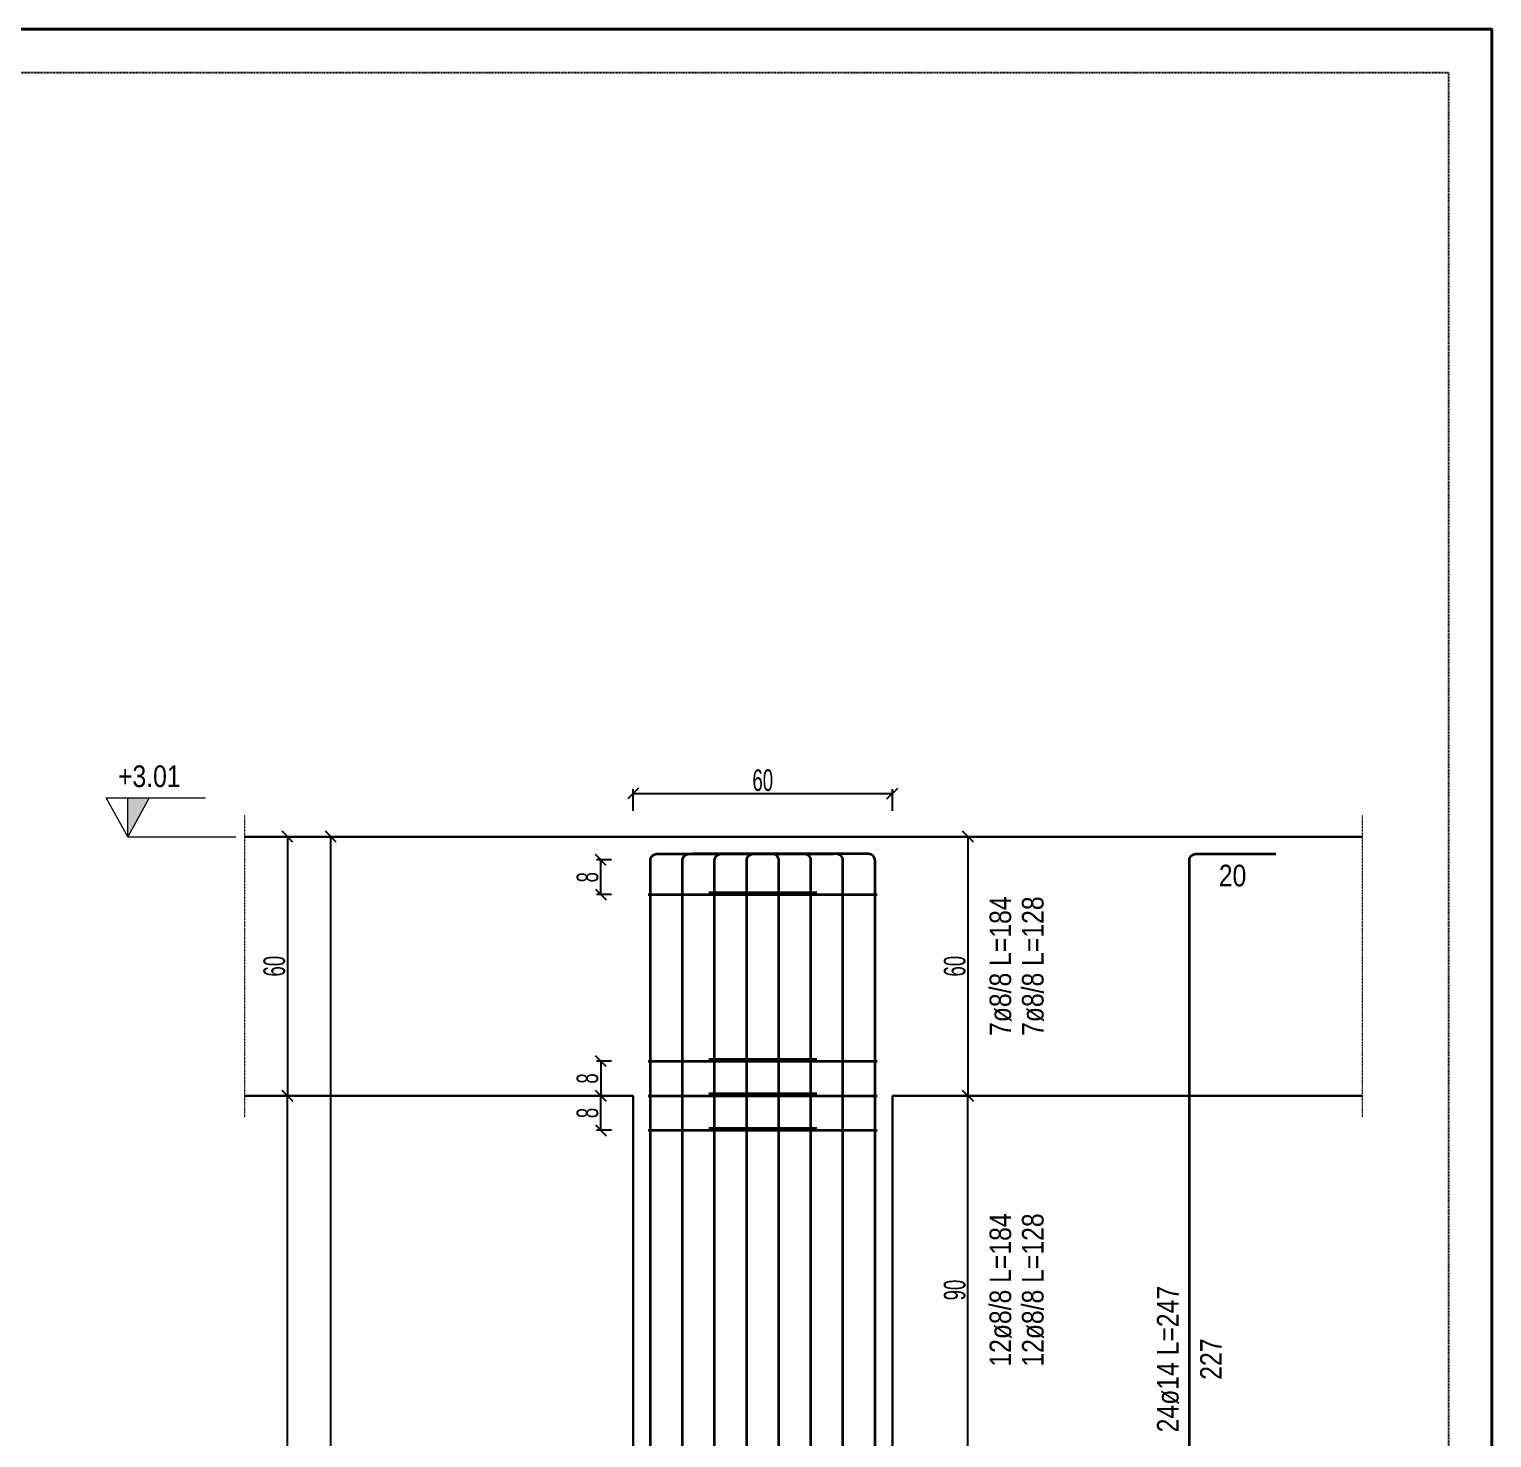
# Model space of a CAD drawing. Header units: millimetres. Extents: x -267 to 94375, y 6431 to 10838.
# Drawn here: x 51931 to 52608, y 7466 to 8119 of the extents above; entities that cross this region are included whole.
import ezdxf
from ezdxf.enums import TextEntityAlignment as Align

# ---------------------------------------------------------------- set-up
doc = ezdxf.new("R2010")
doc.units = ezdxf.units.MM
doc.header["$LTSCALE"] = 0.0001
doc.linetypes.add('DASHED', pattern=[19.05, 12.7, -6.35])
for name, color, linetype, lineweight in [('DETAY ANTET (BEYKENT)', 5, 'Continuous', 40), ('DONATI (BEYKENT)', 4, 'Continuous', 35), ('DONATI YAZISI (BEYKENT)', 3, 'Continuous', 20), ('ETRIYE (BEYKENT)', 150, 'Continuous', 35), ('KESIT SINIRI (BEYKENT)', 241, 'DASHED', 20), ('KIRIS (BEYKENT)', 2, 'Continuous', 30), ('KOLON (BEYKENT)', 3, 'Continuous', 30), ('KOT CIZGI (BEYKENT)', 120, 'Continuous', 20), ('KOT YAZI (BEYKENT)', 7, 'Continuous', 20), ('OLCU (BEYKENT)', 14, 'Continuous', 20)]:
    doc.layers.add(name, color=color, linetype=linetype, lineweight=lineweight)
doc.styles.add('DONATI YAZISI (BEYKENT)', font='')
doc.styles.add('KLNOLC-25', font='bahnschrift light condensed', dxfattribs={"width": 0.75, "height": 10})
doc.styles.add('KOT (BEYKENT)', font='')
doc.styles.get('DONATI YAZISI (BEYKENT)').set_extended_font_data('Bahnschrift Light Condensed')
doc.styles.get('KOT (BEYKENT)').set_extended_font_data('Bahnschrift Light Condensed')
doc.dimstyles.new('KLNOLC-25', dxfattribs={"dimtxt": 10, "dimasz": 5, "dimexe": 2, "dimexo": 2, "dimgap": 1, "dimtad": 1, "dimdec": 1, "dimlfac": 0.5, "dimrnd": 0.5, "dimzin": 12, "dimdsep": 46, "dimtxsty": 'KLNOLC-25', "dimblk": 'OBLIQUE', "dimblk1": 'OBLIQUE', "dimblk2": 'OBLIQUE', "dimcen": 0, "dimclrt": 7, "dimadec": 0, "dimazin": 0, "dimtfac": 1, "dimtdec": 4, "dimtix": 1, "dimtmove": 2, "dimatfit": 3, "dimfxl": 1, "dimtzin": 0, "dimarcsym": 0})

# ---------------------------------------------------------------- blocks, each defined once
blk = doc.blocks.new('_Oblique')
at = {"color": 0, "linetype": 'ByBlock', "lineweight": -2}
blk.add_line((-0.5, -0.5), (0.5, 0.5), dxfattribs=at)
blk = doc.blocks.new('*D854')
at = {"layer": 'DEFPOINTS', "color": 0, "lineweight": -3, "transparency": 16777216}
for p in [(52195.58, 7624.64), (52202.58, 7624.64), (52202.58, 7608.64)]:
    blk.add_point(p, dxfattribs=at)
at = {"layer": 'OLCU (BEYKENT)', "color": 0, "lineweight": -2, "transparency": 16777216}
for p, q in [((52200.58, 7624.64), (52193.58, 7624.64)), ((52195.58, 7608.64), (52195.58, 7624.64)), ((52200.58, 7608.64), (52193.58, 7608.64))]:
    blk.add_line(p, q, dxfattribs=at)
at = {"layer": 'OLCU (BEYKENT)', "color": 0, "lineweight": -2, "transparency": 16777216, "xscale": 5, "yscale": 5, "zscale": 5}
for p, rotation in [((52195.58, 7624.64), 90), ((52195.58, 7608.64), 270)]:
    blk.add_blockref('_Oblique', p, dxfattribs=dict(at, rotation=rotation))
at = {"layer": 'OLCU (BEYKENT)', "color": 7, "transparency": 16777216, "insert": (52189.47, 7616.64), "char_height": 10, "attachment_point": 5, "rotation": 90, "style": 'KLNOLC-25'}
blk.add_mtext('8', dxfattribs=at)
blk = doc.blocks.new('*D855')
at = {"layer": 'DEFPOINTS', "color": 0, "lineweight": -3, "transparency": 16777216}
for p in [(52202.58, 7640.64), (52195.58, 7624.64), (52202.58, 7624.64)]:
    blk.add_point(p, dxfattribs=at)
at = {"layer": 'OLCU (BEYKENT)', "color": 0, "lineweight": -2, "transparency": 16777216}
for p, q in [((52200.58, 7640.64), (52193.58, 7640.64)), ((52195.58, 7640.64), (52195.58, 7624.64)), ((52200.58, 7624.64), (52193.58, 7624.64))]:
    blk.add_line(p, q, dxfattribs=at)
at = {"layer": 'OLCU (BEYKENT)', "color": 0, "lineweight": -2, "transparency": 16777216, "xscale": 5, "yscale": 5, "zscale": 5}
for p, rotation in [((52195.58, 7640.64), 90), ((52195.58, 7624.64), 270)]:
    blk.add_blockref('_Oblique', p, dxfattribs=dict(at, rotation=rotation))
at = {"layer": 'OLCU (BEYKENT)', "color": 7, "transparency": 16777216, "insert": (52189.47, 7632.64), "char_height": 10, "attachment_point": 5, "rotation": 90, "style": 'KLNOLC-25'}
blk.add_mtext('8', dxfattribs=at)
blk = doc.blocks.new('*D856')
at = {"layer": 'DEFPOINTS', "color": 0, "lineweight": -3, "transparency": 16777216}
for p in [(52195.58, 7733.84), (52202.58, 7733.84), (52202.58, 7717.84)]:
    blk.add_point(p, dxfattribs=at)
at = {"layer": 'OLCU (BEYKENT)', "color": 0, "lineweight": -2, "transparency": 16777216}
for p, q in [((52200.58, 7733.84), (52193.58, 7733.84)), ((52195.58, 7717.84), (52195.58, 7733.84)), ((52200.58, 7717.84), (52193.58, 7717.84))]:
    blk.add_line(p, q, dxfattribs=at)
at = {"layer": 'OLCU (BEYKENT)', "color": 0, "lineweight": -2, "transparency": 16777216, "xscale": 5, "yscale": 5, "zscale": 5}
for p, rotation in [((52195.58, 7733.84), 90), ((52195.58, 7717.84), 270)]:
    blk.add_blockref('_Oblique', p, dxfattribs=dict(at, rotation=rotation))
at = {"layer": 'OLCU (BEYKENT)', "color": 7, "transparency": 16777216, "insert": (52189.47, 7725.84), "char_height": 10, "attachment_point": 5, "rotation": 90, "style": 'KLNOLC-25'}
blk.add_mtext('8', dxfattribs=at)
blk = doc.blocks.new('*D857')
at = {"layer": 'DEFPOINTS', "color": 0, "lineweight": -3, "transparency": 16777216}
for p in [(52350.58, 7624.64), (52365.58, 7624.64), (52350.58, 7444.64)]:
    blk.add_point(p, dxfattribs=at)
at = {"layer": 'OLCU (BEYKENT)', "color": 0, "lineweight": -2, "transparency": 16777216}
for p, q in [((52352.58, 7624.64), (52367.58, 7624.64)), ((52365.58, 7444.64), (52365.58, 7624.64)), ((52352.58, 7444.64), (52367.58, 7444.64))]:
    blk.add_line(p, q, dxfattribs=at)
at = {"layer": 'OLCU (BEYKENT)', "color": 0, "lineweight": -2, "transparency": 16777216, "xscale": 5, "yscale": 5, "zscale": 5}
for p, rotation in [((52365.58, 7624.64), 90), ((52365.58, 7444.64), 270)]:
    blk.add_blockref('_Oblique', p, dxfattribs=dict(at, rotation=rotation))
at = {"layer": 'OLCU (BEYKENT)', "color": 7, "transparency": 16777216, "insert": (52359.47, 7534.64), "char_height": 10, "attachment_point": 5, "rotation": 90, "style": 'KLNOLC-25'}
blk.add_mtext('90', dxfattribs=at)
blk = doc.blocks.new('*D858')
at = {"layer": 'DEFPOINTS', "color": 0, "lineweight": -3, "transparency": 16777216}
for p in [(52350.58, 7744.64), (52350.58, 7624.64), (52365.58, 7624.64)]:
    blk.add_point(p, dxfattribs=at)
at = {"layer": 'OLCU (BEYKENT)', "color": 0, "lineweight": -2, "transparency": 16777216}
for p, q in [((52352.58, 7744.64), (52367.58, 7744.64)), ((52365.58, 7744.64), (52365.58, 7624.64)), ((52352.58, 7624.64), (52367.58, 7624.64))]:
    blk.add_line(p, q, dxfattribs=at)
at = {"layer": 'OLCU (BEYKENT)', "color": 0, "lineweight": -2, "transparency": 16777216, "xscale": 5, "yscale": 5, "zscale": 5}
for p, rotation in [((52365.58, 7744.64), 90), ((52365.58, 7624.64), 270)]:
    blk.add_blockref('_Oblique', p, dxfattribs=dict(at, rotation=rotation))
at = {"layer": 'OLCU (BEYKENT)', "color": 7, "transparency": 16777216, "insert": (52359.47, 7684.64), "char_height": 10, "attachment_point": 5, "rotation": 90, "style": 'KLNOLC-25'}
blk.add_mtext('60', dxfattribs=at)
blk = doc.blocks.new('*D875')
at = {"layer": 'DEFPOINTS', "color": 0, "lineweight": -3, "transparency": 16777216}
for p in [(52030.58, 7624.64), (52050.58, 7624.64), (52030.58, 7112.64)]:
    blk.add_point(p, dxfattribs=at)
at = {"layer": 'OLCU (BEYKENT)', "color": 0, "lineweight": -2, "transparency": 16777216}
for p, q in [((52032.58, 7624.64), (52052.58, 7624.64)), ((52050.58, 7112.64), (52050.58, 7624.64)), ((52032.58, 7112.64), (52052.58, 7112.64))]:
    blk.add_line(p, q, dxfattribs=at)
at = {"layer": 'OLCU (BEYKENT)', "color": 0, "lineweight": -2, "transparency": 16777216, "xscale": 5, "yscale": 5, "zscale": 5}
for p, rotation in [((52050.58, 7624.64), 90), ((52050.58, 7112.64), 270)]:
    blk.add_blockref('_Oblique', p, dxfattribs=dict(at, rotation=rotation))
at = {"layer": 'OLCU (BEYKENT)', "color": 7, "transparency": 16777216, "insert": (52044.47, 7368.64), "char_height": 10, "attachment_point": 5, "rotation": 90, "style": 'KLNOLC-25'}
blk.add_mtext('256', dxfattribs=at)
blk = doc.blocks.new('*D876')
at = {"layer": 'DEFPOINTS', "color": 0, "lineweight": -3, "transparency": 16777216}
for p in [(52030.58, 7744.64), (52030.58, 7624.64), (52050.58, 7624.64)]:
    blk.add_point(p, dxfattribs=at)
at = {"layer": 'OLCU (BEYKENT)', "color": 0, "lineweight": -2, "transparency": 16777216}
for p, q in [((52032.58, 7744.64), (52052.58, 7744.64)), ((52050.58, 7744.64), (52050.58, 7624.64)), ((52032.58, 7624.64), (52052.58, 7624.64))]:
    blk.add_line(p, q, dxfattribs=at)
at = {"layer": 'OLCU (BEYKENT)', "color": 0, "lineweight": -2, "transparency": 16777216, "xscale": 5, "yscale": 5, "zscale": 5}
for p, rotation in [((52050.58, 7744.64), 90), ((52050.58, 7624.64), 270)]:
    blk.add_blockref('_Oblique', p, dxfattribs=dict(at, rotation=rotation))
at = {"layer": 'OLCU (BEYKENT)', "color": 7, "transparency": 16777216, "insert": (52044.47, 7684.64), "char_height": 10, "attachment_point": 5, "rotation": 90, "style": 'KLNOLC-25'}
blk.add_mtext('60', dxfattribs=at)
blk = doc.blocks.new('*D877')
at = {"layer": 'DEFPOINTS', "color": 0, "lineweight": -3, "transparency": 16777216}
for p in [(52030.58, 7744.64), (52070.58, 7744.64), (52030.58, 7112.64)]:
    blk.add_point(p, dxfattribs=at)
at = {"layer": 'OLCU (BEYKENT)', "color": 0, "lineweight": -2, "transparency": 16777216}
for p, q in [((52032.58, 7744.64), (52072.58, 7744.64)), ((52070.58, 7112.64), (52070.58, 7744.64)), ((52032.58, 7112.64), (52072.58, 7112.64))]:
    blk.add_line(p, q, dxfattribs=at)
at = {"layer": 'OLCU (BEYKENT)', "color": 0, "lineweight": -2, "transparency": 16777216, "xscale": 5, "yscale": 5, "zscale": 5}
for p, rotation in [((52070.58, 7744.64), 90), ((52070.58, 7112.64), 270)]:
    blk.add_blockref('_Oblique', p, dxfattribs=dict(at, rotation=rotation))
at = {"layer": 'OLCU (BEYKENT)', "color": 7, "transparency": 16777216, "insert": (52064.47, 7428.64), "char_height": 10, "attachment_point": 5, "rotation": 90, "style": 'KLNOLC-25'}
blk.add_mtext('316', dxfattribs=at)
blk = doc.blocks.new('*D878')
at = {"layer": 'DEFPOINTS', "color": 0, "lineweight": -3, "transparency": 16777216}
for p in [(52330.58, 7764.64), (52210.58, 7754.64), (52330.58, 7754.64)]:
    blk.add_point(p, dxfattribs=at)
at = {"layer": 'OLCU (BEYKENT)', "color": 0, "lineweight": -2, "transparency": 16777216}
for p, q in [((52210.58, 7756.64), (52210.58, 7766.64)), ((52330.58, 7756.64), (52330.58, 7766.64)), ((52210.58, 7764.64), (52330.58, 7764.64))]:
    blk.add_line(p, q, dxfattribs=at)
at = {"layer": 'OLCU (BEYKENT)', "color": 0, "lineweight": -2, "transparency": 16777216, "xscale": 5, "yscale": 5, "zscale": 5, "rotation": 180}
blk.add_blockref('_Oblique', (52210.58, 7764.64), dxfattribs=at)
at = {"layer": 'OLCU (BEYKENT)', "color": 0, "lineweight": -2, "transparency": 16777216, "xscale": 5, "yscale": 5, "zscale": 5}
blk.add_blockref('_Oblique', (52330.58, 7764.64), dxfattribs=at)
at = {"layer": 'OLCU (BEYKENT)', "color": 7, "transparency": 16777216, "insert": (52270.58, 7770.74), "char_height": 10, "attachment_point": 5, "style": 'KLNOLC-25'}
blk.add_mtext('60', dxfattribs=at)

msp = doc.modelspace()

# ---------------------------------------------------------------- linework, layer by layer
at = {"layer": 'DETAY ANTET (BEYKENT)'}
msp.add_lwpolyline([(51476.71, 8118.64), (52608.08, 8118.64), (52608.08, 6698.64), (51476.71, 6698.64), (51476.71, 8118.64)], close=True, dxfattribs=at)
at = {"layer": 'DETAY ANTET (BEYKENT)', "color": 7, "linetype": 'DASHED', "lineweight": -3, "ltscale": 2}
msp.add_lwpolyline([(51496.71, 8098.64), (52588.08, 8098.64), (52588.08, 6718.64), (51496.71, 6718.64)], close=True, dxfattribs=at)
at = {"layer": 'DONATI (BEYKENT)'}
for points in [[(52218.58, 7282.64), (52218.58, 7733.64, -0.414214), (52221.58, 7736.64), (52258.58, 7736.64)], [(52233.43, 7282.64), (52233.43, 7733.64, -0.414214), (52236.43, 7736.64), (52273.43, 7736.64)], [(52278.01, 7282.64), (52278.01, 7733.64, 0.414214), (52275.01, 7736.64), (52238.01, 7736.64)], [(52248.29, 7282.64), (52248.29, 7733.64, -0.414214), (52251.29, 7736.64), (52288.29, 7736.64)], [(52292.86, 7282.64), (52292.86, 7733.64, 0.414214), (52289.86, 7736.64), (52252.86, 7736.64)], [(52263.15, 7282.64), (52263.15, 7733.64, -0.414214), (52266.15, 7736.64), (52303.15, 7736.64)], [(52307.72, 7282.64), (52307.72, 7733.64, 0.414214), (52304.72, 7736.64), (52267.72, 7736.64)], [(52322.58, 7282.64), (52322.58, 7733.64, 0.414214), (52319.58, 7736.64), (52282.58, 7736.64)], [(52468.08, 7282.64), (52468.08, 7733.64, -0.414214), (52471.08, 7736.64), (52508.08, 7736.64)]]:
    msp.add_lwpolyline(points, format="xyb", dxfattribs=at)
at = {"layer": 'ETRIYE (BEYKENT)'}
for p, q in [((52245.58, 7718.84), (52295.58, 7718.84)), ((52245.58, 7641.64), (52295.58, 7641.64)), ((52245.58, 7625.64), (52295.58, 7625.64)), ((52245.58, 7609.64), (52295.58, 7609.64))]:
    msp.add_line(p, q, dxfattribs=at)
for points in [[(52217.58, 7717.84), (52323.58, 7717.84)], [(52217.58, 7640.64), (52323.58, 7640.64)], [(52217.58, 7624.64), (52323.58, 7624.64)], [(52217.58, 7608.64), (52323.58, 7608.64)]]:
    msp.add_lwpolyline(points, dxfattribs=at)
at = {"layer": 'KESIT SINIRI (BEYKENT)'}
for p, q in [((52030.58, 7754.64), (52030.58, 7614.64)), ((52548.08, 7754.64), (52548.08, 7614.64))]:
    msp.add_line(p, q, dxfattribs=at)
at = {"layer": 'KIRIS (BEYKENT)'}
for p, q in [((52548.08, 7744.64), (52030.58, 7744.64)), ((52210.58, 7624.64), (52030.58, 7624.64)), ((52330.58, 7624.64), (52548.08, 7624.64))]:
    msp.add_line(p, q, dxfattribs=at)
at = {"layer": 'KOLON (BEYKENT)'}
for p, q in [((52210.58, 7112.64), (52210.58, 7624.64)), ((52330.58, 7112.64), (52330.58, 7624.64))]:
    msp.add_line(p, q, dxfattribs=at)
at = {"layer": 'KOT CIZGI (BEYKENT)'}
msp.add_line((51976.58, 7744.64), (52026.58, 7744.64), dxfattribs=at)
msp.add_lwpolyline([(51976.58, 7744.64), (51976.58, 7762.64), (51986.58, 7762.64), (51976.58, 7744.64), (51966.58, 7762.64), (52012.58, 7762.64)], dxfattribs=at)
msp.add_solid([(51976.58, 7744.64), (51976.58, 7762.64), (51986.58, 7762.64)], dxfattribs=at)

# ---------------------------------------------------------------- texts
at = {"layer": 'DONATI YAZISI (BEYKENT)', "style": 'DONATI YAZISI (BEYKENT)'}
msp.add_text('20', height=10, dxfattribs=at).set_placement((52488.08, 7726.64), align=Align.MIDDLE_CENTER)
for s, p in [('7ø8/8 L=184', (52380.58, 7684.64)), ('7ø8/8 L=128', (52395.58, 7684.64)), ('12ø8/8 L=184', (52380.58, 7534.64)), ('12ø8/8 L=128', (52395.58, 7534.64)), ('24ø14 L=247', (52458.08, 7502.64)), ('227', (52478.08, 7502.64))]:
    msp.add_text(s, height=10, rotation=90, dxfattribs=at).set_placement(p, align=Align.MIDDLE_CENTER)
at = {"layer": 'KOT YAZI (BEYKENT)', "style": 'KOT (BEYKENT)'}
msp.add_text('+3.01', height=10, dxfattribs=at).set_placement((51986.58, 7772.64), align=Align.MIDDLE_CENTER)

# ---------------------------------------------------------------- dimensions: what is measured, and where the dimension line sits
at = {"layer": 'OLCU (BEYKENT)'}
dim = msp.add_linear_dim(base=(52330.58, 7764.64), p1=(52210.58, 7754.64), p2=(52330.58, 7754.64), dimstyle='KLNOLC-25', dxfattribs=at)
dim.commit()
dim.dimension.update_dxf_attribs({"geometry": '*D878', "text_midpoint": (52270.58, 7770.74)})
for base, p1, p2, picture, middle in [((52050.58, 7624.64), (52030.58, 7744.64), (52030.58, 7624.64), '*D876', (52044.47, 7684.64)), ((52070.58, 7744.64), (52030.58, 7112.64), (52030.58, 7744.64), '*D877', (52064.47, 7428.64)), ((52365.58, 7624.64), (52350.58, 7744.64), (52350.58, 7624.64), '*D858', (52359.47, 7684.64)), ((52195.58, 7733.84), (52202.58, 7717.84), (52202.58, 7733.84), '*D856', (52189.47, 7725.84)), ((52195.58, 7624.64), (52202.58, 7640.64), (52202.58, 7624.64), '*D855', (52189.47, 7632.64)), ((52050.58, 7624.64), (52030.58, 7112.64), (52030.58, 7624.64), '*D875', (52044.47, 7368.64)), ((52195.58, 7624.64), (52202.58, 7608.64), (52202.58, 7624.64), '*D854', (52189.47, 7616.64)), ((52365.58, 7624.64), (52350.58, 7444.64), (52350.58, 7624.64), '*D857', (52359.47, 7534.64))]:
    dim = msp.add_linear_dim(base=base, p1=p1, p2=p2, angle=90, dimstyle='KLNOLC-25', dxfattribs=at)
    dim.commit()
    dim.dimension.update_dxf_attribs({"geometry": picture, "text_midpoint": middle})

doc.saveas('drawing.dxf')
